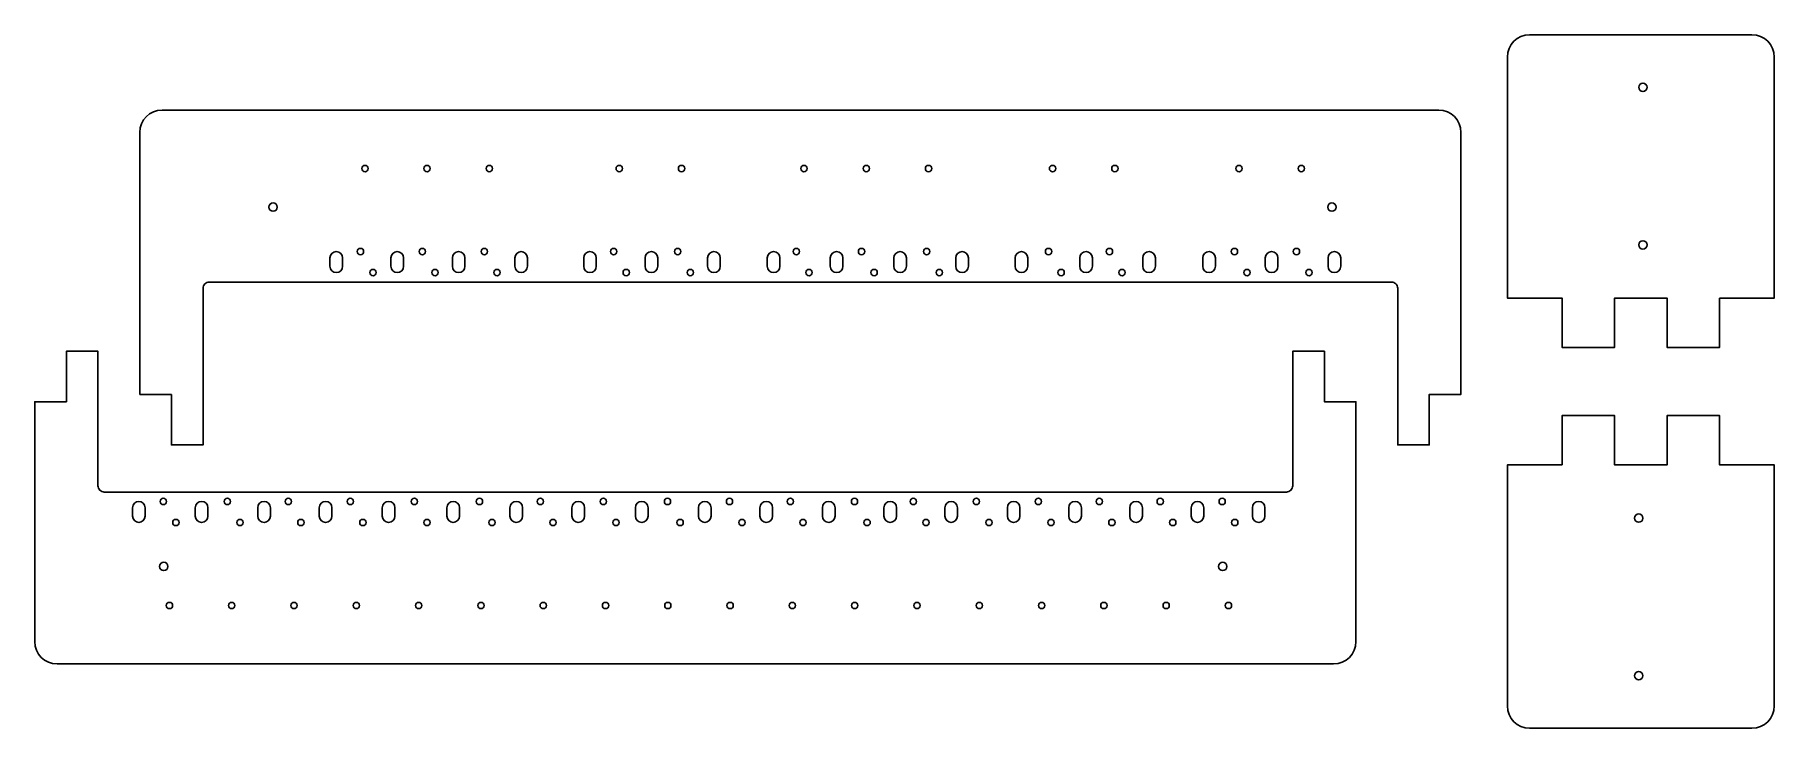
# Model space of a CAD drawing. Extents: x 51 to 878, y 176 to 506.
import ezdxf

# ---------------------------------------------------------------- set-up
doc = ezdxf.new("R2010")
doc.units = 0
doc.header["$MEASUREMENT"] = 0
doc.layers.get('0').update_dxf_attribs({"linetype": 'CONTINUOUS'})

msp = doc.modelspace()

# ---------------------------------------------------------------- linework, layer by layer
at = {"color": 7, "linetype": 'CONTINUOUS'}
for points in [[(852.5, 380.2), (878.5, 380.2), (878.5, 494.9, 0.414209), (867.9, 505.5), (846.5, 505.5), (762.1, 505.5, 0.414209), (751.5, 494.9), (751.5, 380.2), (777.5, 380.2), (777.5, 356.7), (802.5, 356.7), (802.5, 380.2), (827.5, 380.2), (827.5, 356.7), (852.5, 356.7)], [(818, 480.5, -1), (814, 480.5, -1)], [(115.6, 334.35), (115.6, 320.35), (115.6, 310.35), (130.675, 310.35), (130.675, 320.35), (130.675, 359.65), (130.675, 384.85, -0.414214), (133.675, 387.85), (696.325, 387.85, -0.414214), (699.325, 384.85), (699.325, 359.65), (699.325, 320.35), (699.325, 310.35), (714.35, 310.35), (714.35, 320.35), (714.35, 334.35), (729.4, 334.35), (729.4, 344.35), (729.4, 359.65), (729.4, 459.05, 0.414209), (718.8, 469.65), (111.2, 469.65, 0.414209), (100.6, 459.05), (100.6, 450.35), (100.6, 359.65), (100.6, 344.35), (100.6, 334.35)], [(206.2702, 441.85, -1), (209.2702, 441.85, -1)], [(235.7798, 441.85, -1), (238.7798, 441.85, -1)], [(265.4298, 441.85, -1), (268.4298, 441.85, -1)], [(327.275, 441.85, -1), (330.275, 441.85, -1)], [(356.925, 441.85, -1), (359.925, 441.85, -1)], [(415.2, 441.85, -1), (418.2, 441.85, -1)], [(444.85, 441.85, -1), (447.85, 441.85, -1)], [(474.5, 441.85, -1), (477.5, 441.85, -1)], [(533.525, 441.85, -1), (536.525, 441.85, -1)], [(563.175, 441.85, -1), (566.175, 441.85, -1)], [(622.275, 441.85, -1), (625.275, 441.85, -1)], [(651.925, 441.85, -1), (654.925, 441.85, -1)], [(166, 423.5, -1), (162, 423.5, -1)], [(670, 423.5, -1), (666, 423.5, -1)], [(818, 405.5, -1), (814, 405.5, -1)], [(194.1, 392.35, 0.414209), (197.1, 395.35), (197.1, 399.35, 0.414209), (194.1, 402.35, 0.414209), (191.1, 399.35), (191.1, 395.35, 0.414209)], [(204.1, 402.35, -1), (207.1, 402.35, -1)], [(223.1, 392.35, 0.414209), (226.1, 395.35), (226.1, 399.35, 0.414209), (223.1, 402.35, 0.414209), (220.1, 399.35), (220.1, 395.35, 0.414209)], [(233.6, 402.35, -1), (236.6, 402.35, -1)], [(252.35, 392.35, 0.414209), (255.35, 395.35), (255.35, 399.35, 0.414209), (252.35, 402.35, 0.414209), (249.35, 399.35), (249.35, 395.35, 0.414209)], [(263.1, 402.35, -1), (266.1, 402.35, -1)], [(282.1, 392.35, 0.414209), (285.1, 395.35), (285.1, 399.35, 0.414209), (282.1, 402.35, 0.414209), (279.1, 399.35), (279.1, 395.35, 0.414209)], [(314.85, 392.35, 0.414209), (317.85, 395.35), (317.85, 399.35, 0.414209), (314.85, 402.35, 0.414209), (311.85, 399.35), (311.85, 395.35, 0.414209)], [(324.6, 402.35, -1), (327.6, 402.35, -1)], [(344.1, 392.35, 0.414209), (347.1, 395.35), (347.1, 399.35, 0.414209), (344.1, 402.35, 0.414209), (341.1, 399.35), (341.1, 395.35, 0.414209)], [(355.1, 402.35, -1), (358.1, 402.35, -1)], [(373.85, 392.35, 0.414209), (376.85, 395.35), (376.85, 399.35, 0.414209), (373.85, 402.35, 0.414209), (370.85, 399.35), (370.85, 395.35, 0.414209)], [(402.225, 392.35, 0.414209), (405.225, 395.35), (405.225, 399.35, 0.414209), (402.225, 402.35, 0.414209), (399.225, 399.35), (399.225, 395.35, 0.414209)], [(411.6, 402.35, -1), (414.6, 402.35, -1)], [(432.225, 392.35, 0.414209), (435.225, 395.35), (435.225, 399.35, 0.414209), (432.225, 402.35, 0.414209), (429.225, 399.35), (429.225, 395.35, 0.414209)], [(442.6, 402.35, -1), (445.6, 402.35, -1)], [(462.475, 392.35, 0.414209), (465.475, 395.35), (465.475, 399.35, 0.414209), (462.475, 402.35, 0.414209), (459.475, 399.35), (459.475, 395.35, 0.414209)], [(473.6, 402.35, -1), (476.6, 402.35, -1)], [(491.975, 392.35, 0.414209), (494.975, 395.35), (494.975, 399.35, 0.414209), (491.975, 402.35, 0.414209), (488.975, 399.35), (488.975, 395.35, 0.414209)], [(520.225, 392.35, 0.414209), (523.225, 395.35), (523.225, 399.35, 0.414209), (520.225, 402.35, 0.414209), (517.225, 399.35), (517.225, 395.35, 0.414209)], [(531.6, 402.35, -1), (534.6, 402.35, -1)], [(550.975, 392.35, 0.414209), (553.975, 395.35), (553.975, 399.35, 0.414209), (550.975, 402.35, 0.414209), (547.975, 399.35), (547.975, 395.35, 0.414209)], [(560.6, 402.35, -1), (563.6, 402.35, -1)], [(580.975, 392.35, 0.414209), (583.975, 395.35), (583.975, 399.35, 0.414209), (580.975, 402.35, 0.414209), (577.975, 399.35), (577.975, 395.35, 0.414209)], [(609.5375, 392.35, 0.414209), (612.5375, 395.35), (612.5375, 399.35, 0.414209), (609.5375, 402.35, 0.414209), (606.5375, 399.35), (606.5375, 395.35, 0.414209)], [(620.1, 402.35, -1), (623.1, 402.35, -1)], [(639.2875, 392.35, 0.414209), (642.2875, 395.35), (642.2875, 399.35, 0.414209), (639.2875, 402.35, 0.414209), (636.2875, 399.35), (636.2875, 395.35, 0.414209)], [(649.6, 402.35, -1), (652.6, 402.35, -1)], [(669.1625, 392.35, 0.414209), (672.1625, 395.35), (672.1625, 399.35, 0.414209), (669.1625, 402.35, 0.414209), (666.1625, 399.35), (666.1625, 395.35, 0.414209)], [(213.1, 392.35, 1), (210.1, 392.35, 1)], [(242.6, 392.35, 1), (239.6, 392.35, 1)], [(272.1, 392.35, 1), (269.1, 392.35, 1)], [(333.6, 392.35, 1), (330.6, 392.35, 1)], [(364.1, 392.35, 1), (361.1, 392.35, 1)], [(420.6, 392.35, 1), (417.6, 392.35, 1)], [(451.6, 392.35, 1), (448.6, 392.35, 1)], [(482.6, 392.35, 1), (479.6, 392.35, 1)], [(540.6, 392.35, 1), (537.6, 392.35, 1)], [(569.6, 392.35, 1), (566.6, 392.35, 1)], [(629.1, 392.35, 1), (626.1, 392.35, 1)], [(658.6, 392.35, 1), (655.6, 392.35, 1)], [(649.325, 310.9), (649.325, 310.4), (649.325, 290.9, -0.414214), (646.325, 287.9), (83.675, 287.9, -0.414214), (80.675, 290.9), (80.675, 310.4), (80.675, 310.9), (80.675, 354.9), (65.65, 354.9), (65.65, 330.9), (50.6, 330.9), (50.6, 310.9), (50.6, 310.4), (50.6, 216.7, 0.414209), (61.2, 206.1), (668.8, 206.1, 0.414209), (679.4, 216.7), (679.4, 310.4), (679.4, 310.9), (679.4, 330.9), (664.4, 330.9), (664.4, 354.9), (649.325, 354.9)], [(777.5, 300.8), (751.5, 300.8), (751.5, 186.1, 0.414209), (762.1, 175.5), (783.5, 175.5), (867.9, 175.5, 0.414209), (878.5, 186.1), (878.5, 300.8), (852.5, 300.8), (852.5, 324.3), (827.5, 324.3), (827.5, 300.8), (802.5, 300.8), (802.5, 324.3), (777.5, 324.3)], [(100.125, 283.4, 0.414209), (97.125, 280.4), (97.125, 276.4, 0.414209), (100.125, 273.4, 0.414209), (103.125, 276.4), (103.125, 280.4, 0.414209)], [(110.25, 283.4, 1), (113.25, 283.4, 1)], [(130, 283.4, 0.414209), (127, 280.4), (127, 276.4, 0.414209), (130, 273.4, 0.414209), (133, 276.4), (133, 280.4, 0.414209)], [(140.75, 283.4, 1), (143.75, 283.4, 1)], [(159.75, 283.4, 0.414209), (156.75, 280.4), (156.75, 276.4, 0.414209), (159.75, 273.4, 0.414209), (162.75, 276.4), (162.75, 280.4, 0.414209)], [(169.75, 283.4, 1), (172.75, 283.4, 1)], [(189, 283.4, 0.414209), (186, 280.4), (186, 276.4, 0.414209), (189, 273.4, 0.414209), (192, 276.4), (192, 280.4, 0.414209)], [(199.25, 283.4, 1), (202.25, 283.4, 1)], [(219, 283.4, 0.414209), (216, 280.4), (216, 276.4, 0.414209), (219, 273.4, 0.414209), (222, 276.4), (222, 280.4, 0.414209)], [(229.75, 283.4, 1), (232.75, 283.4, 1)], [(249.75, 283.4, 0.414209), (246.75, 280.4), (246.75, 276.4, 0.414209), (249.75, 273.4, 0.414209), (252.75, 276.4), (252.75, 280.4, 0.414209)], [(260.75, 283.4, 1), (263.75, 283.4, 1)], [(279.75, 283.4, 0.414209), (276.75, 280.4), (276.75, 276.4, 0.414209), (279.75, 273.4, 0.414209), (282.75, 276.4), (282.75, 280.4, 0.414209)], [(289.75, 283.4, 1), (292.75, 283.4, 1)], [(309.25, 283.4, 0.414209), (306.25, 280.4), (306.25, 276.4, 0.414209), (309.25, 273.4, 0.414209), (312.25, 276.4), (312.25, 280.4, 0.414209)], [(319.75, 283.4, 1), (322.75, 283.4, 1)], [(339.5, 283.4, 0.414209), (336.5, 280.4), (336.5, 276.4, 0.414209), (339.5, 273.4, 0.414209), (342.5, 276.4), (342.5, 280.4, 0.414209)], [(350.25, 283.4, 1), (353.25, 283.4, 1)], [(369.5, 283.4, 0.414209), (366.5, 280.4), (366.5, 276.4, 0.414209), (369.5, 273.4, 0.414209), (372.5, 276.4), (372.5, 280.4, 0.414209)], [(379.75, 283.4, 1), (382.75, 283.4, 1)], [(398.75, 283.4, 0.414209), (395.75, 280.4), (395.75, 276.4, 0.414209), (398.75, 273.4, 0.414209), (401.75, 276.4), (401.75, 280.4, 0.414209)], [(408.75, 283.4, 1), (411.75, 283.4, 1)], [(428.5, 283.4, 0.414209), (425.5, 280.4), (425.5, 276.4, 0.414209), (428.5, 273.4, 0.414209), (431.5, 276.4), (431.5, 280.4, 0.414209)], [(439.25, 283.4, 1), (442.25, 283.4, 1)], [(457.75, 283.4, 0.414209), (454.75, 280.4), (454.75, 276.4, 0.414209), (457.75, 273.4, 0.414209), (460.75, 276.4), (460.75, 280.4, 0.414209)], [(467.25, 283.4, 1), (470.25, 283.4, 1)], [(486.75, 283.4, 0.414209), (483.75, 280.4), (483.75, 276.4, 0.414209), (486.75, 273.4, 0.414209), (489.75, 276.4), (489.75, 280.4, 0.414209)], [(497.25, 283.4, 1), (500.25, 283.4, 1)], [(516.5, 283.4, 0.414209), (513.5, 280.4), (513.5, 276.4, 0.414209), (516.5, 273.4, 0.414209), (519.5, 276.4), (519.5, 280.4, 0.414209)], [(526.75, 283.4, 1), (529.75, 283.4, 1)], [(545.75, 283.4, 0.414209), (542.75, 280.4), (542.75, 276.4, 0.414209), (545.75, 273.4, 0.414209), (548.75, 276.4), (548.75, 280.4, 0.414209)], [(555.75, 283.4, 1), (558.75, 283.4, 1)], [(574.75, 283.4, 0.414209), (571.75, 280.4), (571.75, 276.4, 0.414209), (574.75, 273.4, 0.414209), (577.75, 276.4), (577.75, 280.4, 0.414209)], [(584.75, 283.4, 1), (587.75, 283.4, 1)], [(604, 283.4, 0.414209), (601, 280.4), (601, 276.4, 0.414209), (604, 273.4, 0.414209), (607, 276.4), (607, 280.4, 0.414209)], [(614.25, 283.4, 1), (617.25, 283.4, 1)], [(633.125, 283.4, 0.414209), (630.125, 280.4), (630.125, 276.4, 0.414209), (633.125, 273.4, 0.414209), (636.125, 276.4), (636.125, 280.4, 0.414209)], [(119.25, 273.4, -1), (116.25, 273.4, -1)], [(149.75, 273.4, -1), (146.75, 273.4, -1)], [(178.75, 273.4, -1), (175.75, 273.4, -1)], [(208.25, 273.4, -1), (205.25, 273.4, -1)], [(238.75, 273.4, -1), (235.75, 273.4, -1)], [(269.75, 273.4, -1), (266.75, 273.4, -1)], [(298.75, 273.4, -1), (295.75, 273.4, -1)], [(328.75, 273.4, -1), (325.75, 273.4, -1)], [(359.25, 273.4, -1), (356.25, 273.4, -1)], [(388.75, 273.4, -1), (385.75, 273.4, -1)], [(417.75, 273.4, -1), (414.75, 273.4, -1)], [(448.25, 273.4, -1), (445.25, 273.4, -1)], [(476.25, 273.4, -1), (473.25, 273.4, -1)], [(506.25, 273.4, -1), (503.25, 273.4, -1)], [(535.75, 273.4, -1), (532.75, 273.4, -1)], [(564.75, 273.4, -1), (561.75, 273.4, -1)], [(593.75, 273.4, -1), (590.75, 273.4, -1)], [(623.25, 273.4, -1), (620.25, 273.4, -1)], [(812, 275.5, -1), (816, 275.5, -1)], [(110, 252.5, -1), (114, 252.5, -1)], [(614, 252.5, -1), (618, 252.5, -1)], [(116.2, 233.9, -1), (113.2, 233.9, -1)], [(145.85, 233.9, -1), (142.85, 233.9, -1)], [(175.5, 233.9, -1), (172.5, 233.9, -1)], [(205.15, 233.9, -1), (202.15, 233.9, -1)], [(234.8, 233.9, -1), (231.8, 233.9, -1)], [(264.45, 233.9, -1), (261.45, 233.9, -1)], [(294.1, 233.9, -1), (291.1, 233.9, -1)], [(323.75, 233.9, -1), (320.75, 233.9, -1)], [(353.4, 233.9, -1), (350.4, 233.9, -1)], [(383.05, 233.9, -1), (380.05, 233.9, -1)], [(412.7, 233.9, -1), (409.7, 233.9, -1)], [(442.35, 233.9, -1), (439.35, 233.9, -1)], [(472, 233.9, -1), (469, 233.9, -1)], [(501.65, 233.9, -1), (498.65, 233.9, -1)], [(531.3, 233.9, -1), (528.3, 233.9, -1)], [(560.95, 233.9, -1), (557.95, 233.9, -1)], [(590.6, 233.9, -1), (587.6, 233.9, -1)], [(620.25, 233.9, -1), (617.25, 233.9, -1)], [(812, 200.5, -1), (816, 200.5, -1)]]:
    msp.add_lwpolyline(points, format="xyb", close=True, dxfattribs=at)

doc.saveas('drawing.dxf')
